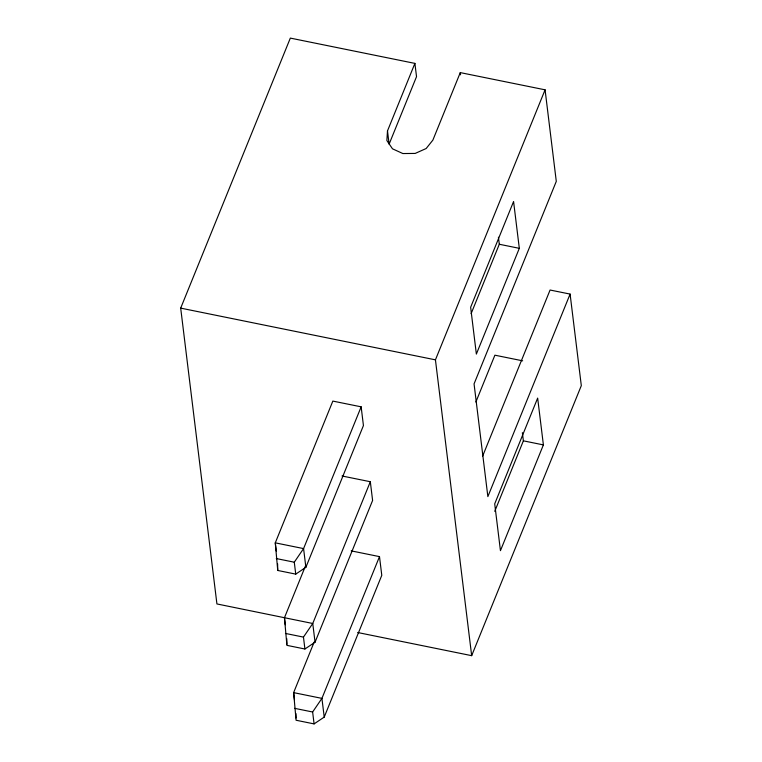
<?xml version="1.0" encoding="UTF-8"?>
<svg xmlns="http://www.w3.org/2000/svg" width="762" height="762" viewBox="0 0 762 762"><rect width="100%" height="100%" fill="white"/><g stroke="black" fill="none" stroke-linecap="round" stroke-linejoin="round"><path stroke-width="1.14" d="M305.419 566.09L284.455 617.744L286.912 645.357L304.914 649.005L315.049 642.214L312.753 623.487L216.922 603.942L180.689 308.124L290.332 38.1L414.899 63.389L387.496 130.893L386.867 140.532L392.497 148.819L402.86 153.543L415.185 153.429L426.168 148.514L432.873 140.113L460.277 72.609L545.078 89.821L556.289 181.375L474.059 383.896L487.861 496.605L570.1 294.084L550.078 290.027L482.594 456.219M361.15 406.832L303.581 548.592L294.284 562.204L295.742 574.119L277.739 570.462L275.282 542.849L332.842 401.088L361.15 406.832L363.436 425.558L305.876 567.319L295.742 574.119M342.014 475.983L370.322 481.727L312.753 623.487L303.457 637.099L304.914 649.005M314.154 642.08L293.627 692.629L296.085 720.242L314.087 723.9L324.221 717.099L381.781 575.339L379.495 556.622L351.187 550.869M315.049 642.214L372.608 500.453L370.322 481.727M357.673 632.517L471.668 655.663L435.435 359.845L545.078 89.821M471.116 313.668L499.301 244.259L498.434 237.239M379.495 556.622L321.926 698.383L312.63 711.994L314.087 723.9M519.313 248.326L476.364 354.082L470.64 307.276L513.578 201.52L519.313 248.326L499.301 244.259M475.879 402.003L494.89 355.187L522.656 360.826M494.748 511.34L523.38 440.836L522.37 432.645M543.392 444.903L500.443 550.659L494.709 503.853L537.658 398.097L543.392 444.903L523.38 440.836M471.668 655.663L581.311 385.648L570.1 294.084M180.689 308.124L435.435 359.845M276.282 558.556L294.284 562.204M285.455 633.441L303.457 637.099M294.627 708.336L312.63 711.994M460.277 72.609L460.553 74.819M414.899 63.389L416.528 76.657L389.115 144.161L387.496 130.893M305.876 567.319L303.581 548.592L275.282 542.849L276.282 551.04M324.221 717.099L321.926 698.383L293.627 692.629L294.484 699.649M284.455 617.744L285.312 624.764M295.961 713.575L296.037 718.023M286.788 638.689L286.893 644.242M277.616 563.794L277.739 570.462"/></g></svg>
